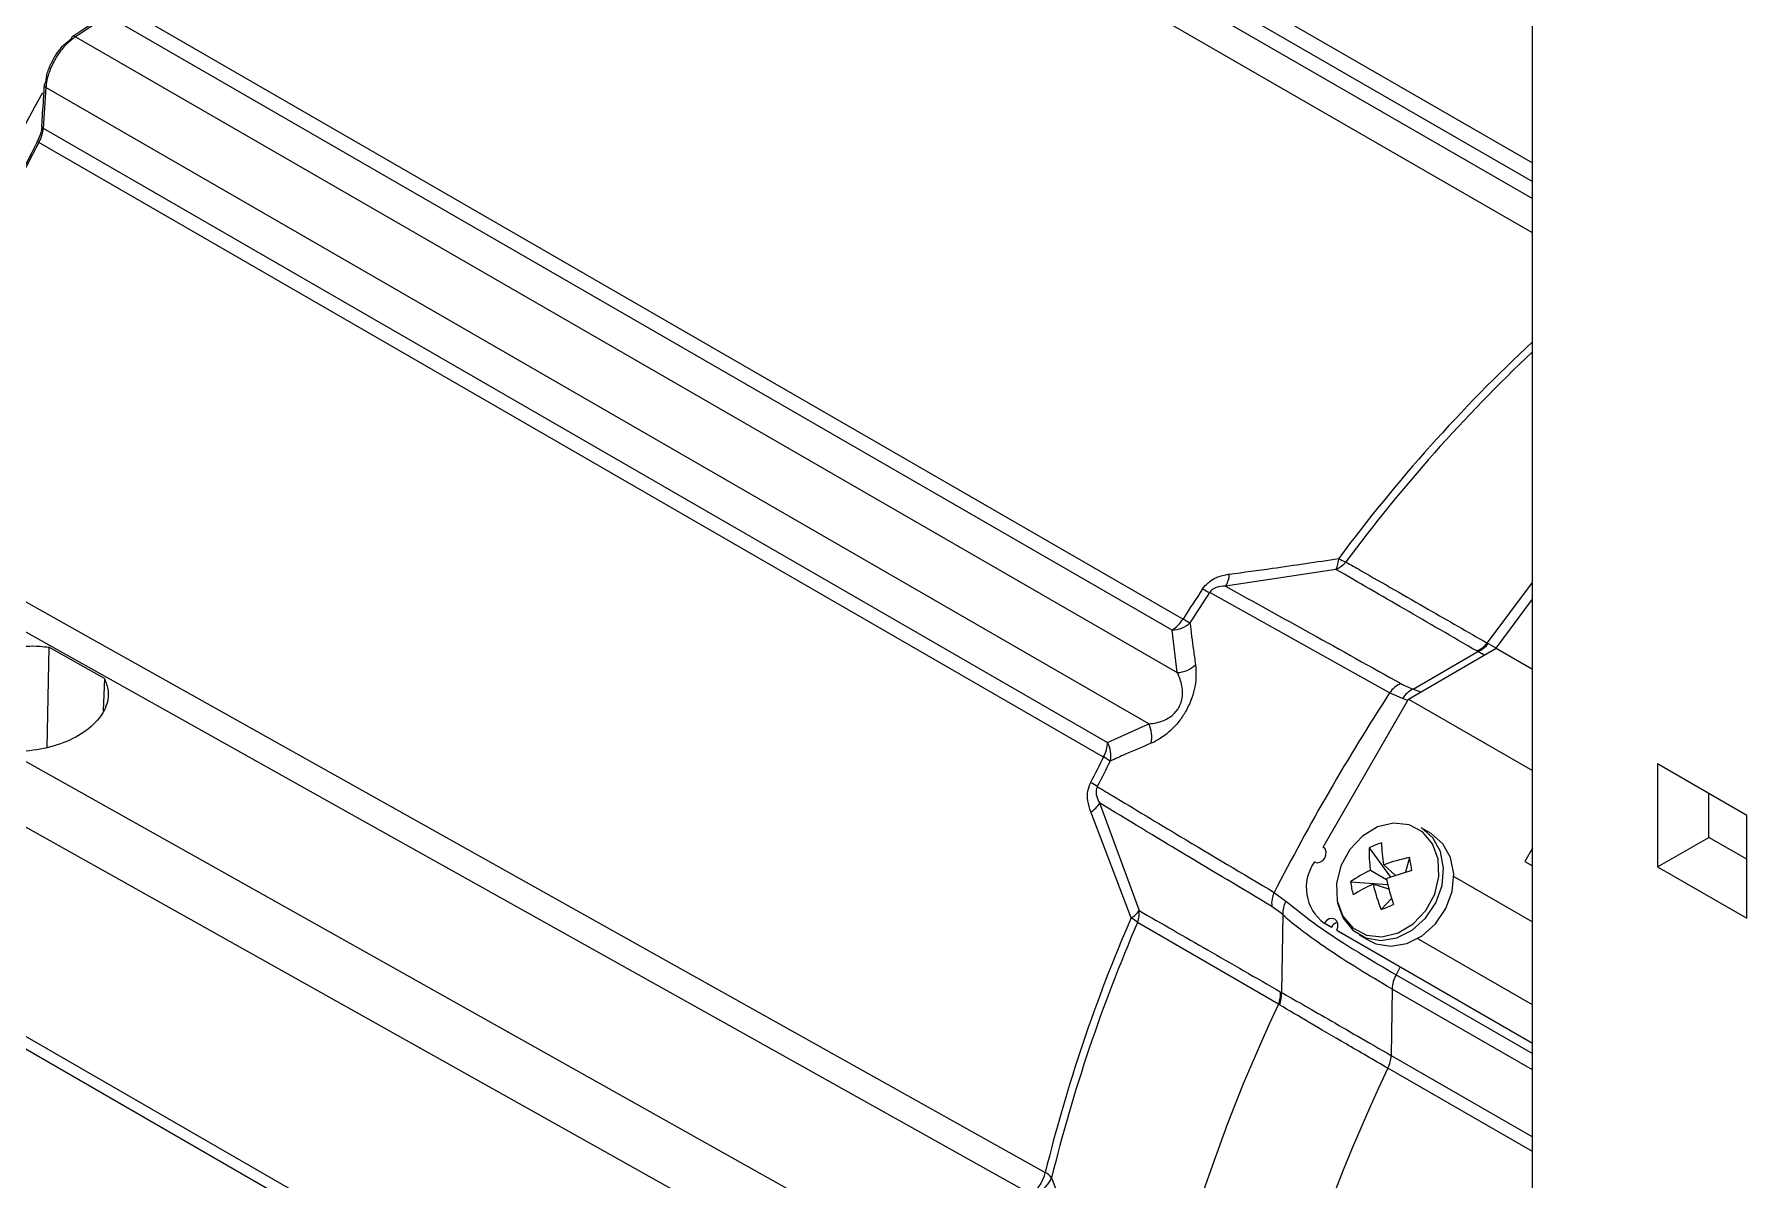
# Model space of a CAD drawing. Extents: x 16.7 to 113.1, y 4.5 to 84.5.
# Drawn here: x 75.171 to 79.628, y 11.631 to 14.613 of the extents above; entities that cross this region are included whole.
import ezdxf

# ---------------------------------------------------------------- set-up
doc = ezdxf.new("R2010")
doc.units = 0
doc.header["$MEASUREMENT"] = 0
doc.layers.add('OBJECT', color=7, linetype='CONTINUOUS')

msp = doc.modelspace()

# ---------------------------------------------------------------- linework, layer by layer
at = {"layer": 'OBJECT'}
for p, q in [((76.3501, 15.8487), (79.0698, 14.2787)), ((79.0698, 10.9398), (79.0698, 15.8382)), ((76.3282, 15.8131), (79.0698, 14.2303)), ((76.324, 15.7711), (79.0698, 14.186)), ((79.0698, 14.0963), (76.2844, 15.7043)), ((75.3895, 14.6908), (78.1606, 13.091)), ((75.3621, 14.6613), (75.2783, 14.6069)), ((78.132, 13.0623), (75.3621, 14.6613)), ((75.2783, 14.6069), (78.1456, 12.9517)), ((75.2013, 14.4749), (75.1943, 14.369)), ((78.0713, 12.8181), (75.2013, 14.4749)), ((75.1943, 14.369), (77.9643, 12.7699)), ((77.9538, 12.7318), (75.1827, 14.3316)), ((78.5584, 13.2203), (78.2713, 13.1765)), ((78.6983, 12.8987), (78.23, 13.1601)), ((78.9522, 13.0285), (79.0698, 13.1865)), ((78.976, 13.0148), (79.0698, 13.1431)), ((78.1456, 12.9517), (78.132, 13.0623)), ((75.2094, 13.0177), (75.2036, 12.7558)), ((75.3536, 12.9364), (75.2094, 13.0177)), ((78.7474, 12.8828), (78.976, 13.0148)), ((78.9522, 13.0285), (78.955, 13.0269)), ((78.955, 13.0269), (78.9762, 13.015)), ((78.976, 13.0148), (79.0698, 12.9606)), ((78.7597, 12.9088), (78.9281, 13.0061)), ((75.3536, 12.9364), (75.3505, 12.8519)), ((78.525, 12.4975), (78.7474, 12.8828)), ((78.7321, 12.8839), (78.6983, 12.8987)), ((78.745, 12.8787), (78.7321, 12.8839)), ((78.7474, 12.8828), (79.0698, 12.6967)), ((77.9643, 12.7699), (78.0713, 12.8181)), ((79.6277, 12.5798), (79.3958, 12.7137)), ((79.3958, 12.7137), (79.3958, 12.4459)), ((79.5287, 12.5226), (79.5287, 12.637)), ((78.0254, 12.3127), (77.9206, 12.5888)), ((77.9433, 12.6121), (78.0463, 12.3321)), ((79.6277, 12.312), (79.6277, 12.5798)), ((78.8063, 12.5325), (78.7801, 12.5476)), ((78.645, 12.4951), (78.7008, 12.4189)), ((79.0698, 12.4941), (79.0501, 12.4599)), ((79.3958, 12.4459), (79.5287, 12.5226)), ((79.6277, 12.4655), (79.5287, 12.5226)), ((78.6483, 12.4369), (78.6903, 12.4129)), ((78.7136, 12.4233), (78.6829, 12.4511)), ((78.7498, 12.4701), (78.7399, 12.4316)), ((79.0501, 12.4599), (79.0698, 12.4486)), ((79.0681, 12.4495), (79.0698, 12.4525)), ((79.3958, 12.4459), (79.6277, 12.312)), ((78.5969, 12.4068), (78.6934, 12.4)), ((78.6966, 12.3874), (78.6553, 12.4006)), ((78.8652, 12.4206), (79.0698, 12.3025)), ((78.8652, 12.4206), (79.0698, 12.3025)), ((78.3981, 12.3794), (78.4286, 12.3566)), ((78.676, 12.3346), (78.7034, 12.3634)), ((78.4092, 12.0881), (78.0424, 12.301)), ((78.4206, 12.3212), (78.4166, 12.1191)), ((77.9616, 10.3808), (74.6496, 12.2927)), ((74.6496, 12.2601), (77.9616, 10.3481)), ((78.5283, 12.2993), (78.5287, 12.2991)), ((78.5283, 12.2993), (78.5463, 12.2889)), ((78.5467, 12.2887), (78.5287, 12.2991)), ((78.5463, 12.2889), (78.5467, 12.2887)), ((78.5605, 12.2807), (79.0698, 11.9867)), ((78.5605, 12.2807), (78.5785, 12.2703)), ((78.5785, 12.2703), (79.0698, 11.9867)), ((78.6191, 12.2688), (78.6453, 12.2537)), ((79.0698, 12.0866), (78.7717, 12.2586)), ((78.7254, 12.1855), (78.7149, 12.1651)), ((78.7048, 12.1278), (78.7022, 11.9549)), ((79.0698, 11.9171), (78.7048, 12.1278)), ((78.7149, 12.1651), (79.0698, 11.9602)), ((78.4119, 12.0865), (78.4092, 12.0881)), ((78.7022, 11.9549), (79.0698, 11.7428)), ((79.0698, 11.7046), (78.694, 11.9216))]:
    msp.add_line(p, q, dxfattribs=at)
at = {"layer": 'OBJECT', "flags": 128}
for points in [[(75.1827, 14.3316), (75.1808, 14.3326), (75.1794, 14.3336), (75.1783, 14.3343), (75.1776, 14.3348), (75.1774, 14.3351), (75.1777, 14.3352), (75.1783, 14.335), (75.1795, 14.3346)], [(74.8857, 13.283), (74.9737, 13.2338), (75.3256, 13.0367), (76.7335, 12.2484), (77.8022, 11.6502)], [(77.7648, 11.5933), (76.9069, 12.0732), (75.9906, 12.5858), (74.8481, 13.2251)], [(78.9445, 12.9966), (78.9281, 13.0061), (78.9281, 13.0061), (78.9281, 13.0061)], [(78.0124, 10.944), (77.8469, 11.0367), (77.1381, 11.434), (74.6513, 12.8278)], [(75.1012, 12.7473), (75.6443, 12.4425), (76.5593, 11.929), (77.3993, 11.4577)], [(78.5621, 12.3574), (78.5768, 12.3174), (78.6029, 12.2867), (78.6379, 12.2682), (78.6783, 12.2637), (78.7202, 12.2738), (78.7595, 12.2973), (78.7924, 12.3321), (78.8156, 12.3746), (78.8268, 12.4208), (78.825, 12.466), (78.8103, 12.506), (78.7842, 12.5368), (78.7493, 12.5553), (78.7088, 12.5597), (78.6669, 12.5497), (78.6276, 12.5261), (78.5947, 12.4914), (78.5716, 12.4489), (78.5603, 12.4027), (78.5621, 12.3574)], [(78.563, 12.3517), (78.5772, 12.312), (78.6023, 12.2808), (78.6361, 12.2609), (78.6755, 12.2541), (78.7171, 12.261), (78.7571, 12.281), (78.792, 12.3123), (78.8187, 12.3521), (78.8348, 12.3969), (78.8389, 12.4427), (78.8306, 12.4855), (78.8107, 12.5213), (78.7809, 12.5472), (78.7801, 12.5476)], [(78.6453, 12.2537), (78.6623, 12.2458), (78.7017, 12.239), (78.7432, 12.2459), (78.7832, 12.2659), (78.8181, 12.2972), (78.8448, 12.337), (78.8609, 12.3818), (78.865, 12.4276), (78.8568, 12.4703), (78.8369, 12.5062), (78.8071, 12.5321), (78.8063, 12.5325)], [(78.5025, 12.4585), (78.5094, 12.4565), (78.517, 12.4577), (78.5241, 12.4621), (78.5296, 12.4688), (78.5327, 12.477), (78.5329, 12.4853), (78.5302, 12.4925), (78.525, 12.4975)], [(78.5605, 12.2807), (78.5636, 12.2888), (78.5638, 12.2972), (78.5611, 12.3044), (78.5559, 12.3094), (78.5489, 12.3114), (78.5413, 12.3101), (78.5342, 12.3058), (78.5287, 12.2991)]]:
    msp.add_lwpolyline(points, dxfattribs=at)
at = {"layer": 'OBJECT'}
for centre, radius, start, end in [((75.2745, 14.6012), 0.00739, 125.9594, 180.8351), ((75.274, 14.6003), 0.00793, 56.6394, 118.5867), ((75.2041, 14.4809), 0.00718, 118.2181, 173.0011), ((78.651, 12.5302), 3.9608, 150.8307, 170.3299), ((75.2048, 14.4819), 0.00783, 180.8269, 243.7163), ((75.1977, 14.376), 0.00782, 181.3053, 243.8254), ((78.9414, 12.3641), 4.2468, 152.3536, 167.2604), ((78.9637, 12.351), 4.2684, 152.3536, 167.2604), ((81.8844, 10.7883), 4.1311, 132.946, 143.4491), ((81.9222, 10.7645), 4.1554, 133.3487, 143.4413), ((78.5107, 13.2477), 0.055, 330.1018, 0.7962), ((78.534, 13.2803), 0.0647, 292.1259, 321.1062), ((78.6168, 13.3321), 0.098, 238.5526, 250.6652), ((78.2246, 13.2081), 0.0564, 325.9151, 359.8843), ((82.0799, 10.597), 4.6455, 146.3733, 147.5286), ((82.1091, 10.5801), 4.6588, 146.3732, 147.5288), ((78.3018, 13.3205), 0.1758, 239.1782, 245.8835), ((78.0862, 13.1365), 0.0872, 301.7199, 328.6156), ((78.1304, 13.133), 0.0707, 271.3066, 313.0721), ((78.2908, 13.3115), 0.256, 239.4337, 244.0316), ((78.9006, 13.068), 0.0649, 292.1506, 322.5857), ((78.9034, 13.066), 0.0647, 292.4621, 322.8805), ((78.1432, 13.0226), 0.071, 271.9255, 314.7782), ((83.5653, 9.7379), 5.8032, 146.99867, 152.92301), ((78.7526, 12.8625), 0.0652, 112.3804, 146.3307), ((78.7867, 12.8512), 0.0636, 115.073, 149.0994), ((78.0086, 12.7849), 0.0709, 345.7954, 27.8727), ((77.8765, 12.7736), 0.0878, 331.6029, 357.563), ((77.9023, 12.7361), 0.0706, 347.6405, 28.5748), ((82.0768, 10.5954), 4.6436, 152.6086, 153.522), ((82.1102, 10.5764), 4.6616, 152.6089, 153.5215), ((77.8345, 12.5201), 0.2431, 55.7596, 60.6027), ((77.8319, 12.5077), 0.1811, 54.2968, 60.8041), ((77.893, 12.6384), 0.0568, 299.1085, 332.3487), ((78.9508, 12.4833), 0.3061, 177.7997, 188.7334), ((78.7485, 12.2903), 0.2295, 108.0899, 116.8244), ((79.1018, 12.5209), 0.4248, 181.6862, 189.4561), ((78.5967, 12.3921), 0.1153, 144.8149, 233.6486), ((78.7777, 12.1561), 0.3091, 114.754, 125.8023), ((78.8502, 11.9866), 0.4938, 101.7318, 109.8127), ((78.9378, 11.7548), 0.7051, 104.9141, 110.5906), ((77.8569, 12.2799), 0.9129, 9.8558, 12.0227), ((78.8219, 12.4328), 0.2265, 186.5682, 195.3107), ((78.8264, 12.017), 0.42, 114.0385, 122.0618), ((79.1519, 12.52), 0.5107, 193.5192, 201.2857), ((79.4179, 12.5792), 0.7464, 192.7214, 198.0531), ((78.4566, 12.3504), 0.0653, 153.5745, 186.6067), ((78.4841, 12.3254), 0.0637, 150.6182, 183.7492), ((78.2925, 13.308), 1.0462, 291.5002, 293.414), ((81.8538, 10.6543), 4.1722, 156.5781, 166.1907), ((81.8826, 10.6375), 4.185, 156.5781, 166.1907), ((77.9993, 12.3619), 0.0556, 297.9599, 327.6407), ((77.9784, 12.2265), 0.0982, 49.3614, 61.4485), ((77.9819, 12.3243), 0.0649, 338.9031, 6.8657), ((78.5677, 12.2774), 0.0239, 101.7114, 151.749), ((78.7922, 12.1241), 0.0874, 152.0634, 177.6046), ((82.3912, 10.2076), 4.4038, 154.7208, 178.2852), ((78.3491, 12.1131), 0.065, 337.4257, 6.8428), ((78.3521, 12.1118), 0.0649, 337.1289, 6.5316), ((78.6172, 11.9582), 0.0851, 334.5118, 357.8246), ((82.892, 9.9253), 4.6485, 154.5679, 177.026), ((77.7064, 11.6724), 0.0983, 306.457, 346.9431), ((77.7531, 11.6629), 0.0706, 279.586, 337.9203), ((77.7798, 11.607), 0.0486, 37.1605, 62.5644)]:
    msp.add_arc(centre, radius, start, end, dxfattribs=at)
for points, knots in [([(75.3539, 14.6617), (75.3343, 14.649), (75.3063, 14.6308), (75.2786, 14.6126), (75.2702, 14.6072)], [0, 0, 0, 0, 0.700006, 1, 1, 1, 1]), ([(75.2007, 14.4873), (75.202, 14.4961), (75.2045, 14.5139), (75.2167, 14.5431), (75.2337, 14.5701), (75.2515, 14.5898), (75.2628, 14.598), (75.2671, 14.6011)], [0, 0, 0, 0, 0.2168, 0.433617, 0.650078, 0.866405, 1, 1, 1, 1]), ([(75.2783, 14.6069), (75.2701, 14.6007), (75.2536, 14.5883), (75.231, 14.5593), (75.2135, 14.5268), (75.2038, 14.4974), (75.202, 14.4811), (75.2013, 14.4749)], [0, 0, 0, 0, 0.216872, 0.433758, 0.650331, 0.86677, 1, 1, 1, 1]), ([(75.197, 14.4818), (75.1953, 14.4571), (75.1929, 14.4218), (75.1907, 14.3864), (75.19, 14.3758)], [0, 0, 0, 0, 0.700006, 1, 1, 1, 1]), ([(75.1795, 14.3346), (75.1832, 14.3425), (75.1893, 14.3552), (75.191, 14.367), (75.1917, 14.3714)], [0, 0, 0, 0, 0.623283, 1, 1, 1, 1]), ([(75.1943, 14.369), (75.1934, 14.3631), (75.1917, 14.3512), (75.1857, 14.3382), (75.1827, 14.3316)], [0, 0, 0, 0, 0.487924, 1, 1, 1, 1]), ([(78.281, 13.208), (78.3183, 13.2129), (78.4124, 13.2255), (78.508, 13.2398), (78.5657, 13.2485)], [0, 0, 0, 0, 0.396331, 1, 1, 1, 1]), ([(78.5844, 13.2396), (78.5971, 13.2323), (78.6688, 13.1912), (78.7913, 13.121), (78.9013, 13.0578), (78.9522, 13.0285)], [0, 0, 0, 0, 0.104198, 0.585846, 1, 1, 1, 1]), ([(78.2117, 13.1696), (78.2162, 13.1752), (78.2252, 13.1865), (78.2476, 13.2002), (78.2667, 13.2059), (78.2792, 13.2077), (78.281, 13.208)], [0, 0, 0, 0, 0.254854, 0.508629, 0.928591, 1, 1, 1, 1]), ([(78.9251, 13.0079), (78.8621, 13.0443), (78.7396, 13.1153), (78.6177, 13.186), (78.5584, 13.2203)], [0, 0, 0, 0, 0.514049, 1, 1, 1, 1]), ([(78.2713, 13.1765), (78.2633, 13.1762), (78.253, 13.1758), (78.2398, 13.1698), (78.2338, 13.1653), (78.231, 13.1615), (78.23, 13.1601)], [0, 0, 0, 0, 0.580896, 0.740074, 0.900891, 1, 1, 1, 1]), ([(78.2713, 13.1765), (78.3454, 13.1355), (78.4978, 13.0514), (78.6498, 12.9664), (78.7278, 12.9228)], [0, 0, 0, 0, 0.486656, 1, 1, 1, 1]), ([(78.1787, 13.0813), (78.1816, 13.0577), (78.186, 13.0214), (78.1913, 12.985), (78.1932, 12.9722)], [0, 0, 0, 0, 0.648493, 1, 1, 1, 1]), ([(74.9284, 12.8442), (74.926, 12.8565), (74.9207, 12.8839), (74.9388, 12.9276), (74.9796, 12.969), (75.0396, 13.0009), (75.1112, 13.0194), (75.1701, 13.0222), (75.2016, 13.0186), (75.2094, 13.0177)], [0, 0, 0, 0, 0.132307, 0.294526, 0.457212, 0.620426, 0.783854, 0.947086, 1, 1, 1, 1]), ([(78.1932, 12.9722), (78.1944, 12.9545), (78.1962, 12.9295), (78.1845, 12.8858), (78.1708, 12.8547), (78.1517, 12.8255), (78.1269, 12.798), (78.1011, 12.7787), (78.0843, 12.7708), (78.0774, 12.7675)], [0, 0, 0, 0, 0.269459, 0.38121, 0.493906, 0.593567, 0.708386, 0.879636, 1, 1, 1, 1]), ([(78.9281, 13.0061), (78.9281, 13.0061), (78.927, 13.0066), (78.9261, 13.0073), (78.9251, 13.0079)], [0, 0, 0, 0, 0.000279, 1, 1, 1, 1]), ([(75.3536, 12.9364), (75.3577, 12.9259), (75.3675, 12.9007), (75.3591, 12.8579), (75.3271, 12.814), (75.2739, 12.7777), (75.2061, 12.7536), (75.1456, 12.7455), (75.1111, 12.7469), (75.1012, 12.7473)], [0, 0, 0, 0, 0.117568, 0.279861, 0.442586, 0.605907, 0.769589, 0.933238, 1, 1, 1, 1]), ([(78.0713, 12.8181), (78.0842, 12.8197), (78.1016, 12.8219), (78.125, 12.8341), (78.1379, 12.8444), (78.148, 12.8572), (78.1549, 12.8709), (78.1595, 12.8884), (78.1597, 12.9147), (78.1534, 12.9356), (78.147, 12.9487), (78.1456, 12.9517)], [0, 0, 0, 0, 0.248555, 0.333335, 0.418737, 0.477068, 0.535602, 0.604493, 0.713168, 0.934337, 1, 1, 1, 1]), ([(78.7278, 12.9228), (78.738, 12.9178), (78.7482, 12.9128), (78.7597, 12.9088), (78.7597, 12.9088)], [0, 0, 0, 0, 0.99997, 1, 1, 1, 1]), ([(78.7597, 12.9088), (78.7597, 12.9088), (78.7659, 12.9064), (78.7727, 12.9039), (78.7794, 12.9013)], [0, 0, 0, 0, 0.000067, 1, 1, 1, 1]), ([(78.0774, 12.7675), (78.0551, 12.7581), (78.0195, 12.743), (77.9844, 12.727), (77.9712, 12.721)], [0, 0, 0, 0, 0.624895, 1, 1, 1, 1]), ([(77.9206, 12.5888), (77.9175, 12.5983), (77.912, 12.6154), (77.9115, 12.6429), (77.9174, 12.6584), (77.9203, 12.6658)], [0, 0, 0, 0, 0.395776, 0.712488, 1, 1, 1, 1]), ([(77.9376, 12.6548), (77.9367, 12.6527), (77.935, 12.6486), (77.934, 12.6405), (77.9356, 12.6271), (77.9401, 12.6182), (77.9433, 12.6121)], [0, 0, 0, 0, 0.128042, 0.255392, 0.479322, 1, 1, 1, 1]), ([(77.9376, 12.6548), (77.9504, 12.6471), (78.0223, 12.604), (78.1755, 12.5117), (78.3164, 12.428), (78.3981, 12.3794)], [0, 0, 0, 0, 0.083466, 0.469044, 1, 1, 1, 1]), ([(78.3917, 12.3428), (78.3149, 12.3887), (78.1651, 12.478), (78.0159, 12.5682), (77.9433, 12.6121)], [0, 0, 0, 0, 0.513008, 1, 1, 1, 1]), ([(78.4286, 12.3566), (78.4549, 12.3354), (78.5083, 12.2922), (78.6091, 12.2273), (78.6843, 12.1831), (78.7149, 12.1651)], [0, 0, 0, 0, 0.365392, 0.741453, 1, 1, 1, 1]), ([(78.0463, 12.3321), (78.1057, 12.2979), (78.2279, 12.2277), (78.3506, 12.1571), (78.4137, 12.1209)], [0, 0, 0, 0, 0.486388, 1, 1, 1, 1]), ([(78.4206, 12.3212), (78.4206, 12.3212), (78.4111, 12.3294), (78.4014, 12.3361), (78.3917, 12.3428)], [0, 0, 0, 0, 0.000029, 1, 1, 1, 1]), ([(78.7048, 12.1278), (78.7048, 12.1278), (78.6734, 12.1459), (78.6135, 12.1817), (78.5359, 12.2316), (78.471, 12.2786), (78.4357, 12.306), (78.4206, 12.3212), (78.4206, 12.3212)], [0, 0, 0, 0, 0.0000046, 0.2588995, 0.5177956, 0.7589014, 0.9999956, 1, 1, 1, 1]), ([(78.694, 11.9216), (78.6566, 11.9432), (78.5807, 11.9871), (78.4837, 12.0437), (78.4364, 12.0719), (78.4119, 12.0865)], [0, 0, 0, 0, 0.319105, 0.647495, 1, 1, 1, 1]), ([(78.4137, 12.1209), (78.4147, 12.1203), (78.4157, 12.1197), (78.4166, 12.1191), (78.4166, 12.1191)], [0, 0, 0, 0, 0.999705, 1, 1, 1, 1]), ([(78.4166, 12.1191), (78.4166, 12.1191), (78.432, 12.1103), (78.4693, 12.0892), (78.5361, 12.0507), (78.6141, 12.0058), (78.6719, 11.9724), (78.7022, 11.9549), (78.7022, 11.9549)], [0, 0, 0, 0, 0.000005, 0.254675, 0.509348, 0.754672, 0.999996, 1, 1, 1, 1]), ([(77.8185, 11.6364), (77.828, 11.6121), (77.8753, 11.4904), (77.9326, 11.3457), (77.9808, 11.2253), (77.9901, 11.202)], [0, 0, 0, 0, 0.167872, 0.839364, 1, 1, 1, 1])]:
    msp.add_open_spline(points, degree=3, knots=knots, dxfattribs=at)

doc.saveas('drawing.dxf')
